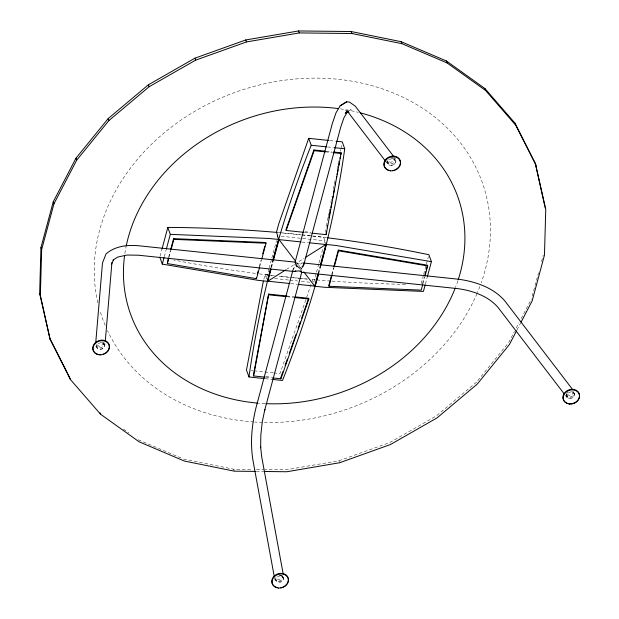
<?xml version="1.0" encoding="UTF-8"?>
<svg xmlns="http://www.w3.org/2000/svg" width="619" height="619" viewBox="0 0 619 619"><rect width="100%" height="100%" fill="white"/><g stroke="black" fill="none" stroke-linecap="round" stroke-linejoin="round"><path stroke-width="0.46" stroke-dasharray="3.1 2.32" d="M95.899 346.176L96.657 347.77L99.164 349.147L102.081 348.992L104.302 347.352L105.129 342.949M326.414 226.012L328.016 217.501M328.194 216.557L328.906 212.774M329.084 211.83L329.618 208.99M330.863 202.374L331.931 196.703M333.355 189.135L334.956 180.624M337.092 169.273L338.872 159.818M340.473 151.307L340.829 149.419M341.007 148.475L341.719 144.691M292.988 270.054L293.352 268.623L296.168 264.715M160.066 256.258L162.062 248.815M164.306 256.661L166.054 250.153M168.592 257.264L170.341 250.749M169.103 257.047L170.852 250.533M259.253 266.766L261.009 260.235M259.763 266.541L261.512 260.011M263.849 279.308L265.102 274.643L267.934 274.937M268.886 269.087L266.418 278.287L265.102 274.643M269.133 268.166L271.609 258.966M271.857 258.046L276.554 240.567M271.137 267.354L272.886 260.847M271.563 267.346L273.304 260.878M292.857 270.488L293.352 268.623L295.689 267.114M310.993 284.245L306.165 298.9M325.122 231.653L325.625 229.788M313.81 282.303L316.278 273.095M316.526 272.182L318.754 263.895M319.002 262.974L323.203 247.337M324.441 242.733L324.929 240.899M318.174 273.172L320.155 265.775M318.584 273.281L320.58 265.837M331.784 274.356L333.54 267.826M332.039 275.068L334.043 267.601M421.175 283.572L423.427 275.2M423.675 274.271L426.174 264.971M426.421 264.042L428.425 256.599M422.452 283.827L424.201 277.312M422.955 283.603L424.711 277.088M425.415 283.982L427.412 276.538M532.216 296.091L538.484 272.755M541.493 261.551L543.25 255.013M566.517 394.009L566.076 395.665L567.058 397.638L569.325 398.334L571.995 397.499L574.061 395.448L574.734 392.957L574.076 391.649M305.848 299.813L280.012 373.551L274.263 372.948M508.717 342.524L514.521 331.397M516.3 327.977L518.977 322.847M521.206 318.568L531.458 298.892M517.012 329.95L520.579 323.11M301.229 268.925L302.358 267.362M477.736 380.623L508.114 343.266M566.741 393.181L567.778 392.152M476.522 382.116L436.279 415.96L389.746 442.562L338.949 460.768L286.125 469.775L265.102 469.542M286.373 269.489L293.63 264.901M294.435 264.39L304.107 258.278M348.938 110.925L351.112 109.594L348.683 111.072M183.58 459.043L233.564 469.187L252.676 469.403M256.498 469.442L264.143 469.527M256.258 471.407L262.943 471.485M329.795 140.552L335.544 141.147M327.497 146.966L333.246 147.562M326.12 151.253L331.761 151.841M325.432 151.864L332.016 152.553M304.966 231.754L310.676 232.349M304.269 232.365L310.931 233.061M277.42 232.419L300.989 234.887M301.933 234.98L323.621 237.255L325.54 242.269M281.134 236.226L325.014 240.814M301.956 242.029L308.657 242.725M268.878 275.037L273.59 275.532M279.246 276.12L289.622 277.211M290.566 277.304L299.047 278.194M299.991 278.295L307.535 279.084M274.666 278.558L288.972 280.051M289.924 280.152L297.561 280.949M301.376 281.351L309.957 282.249M290.791 283.603L297.484 284.307M286.729 296.014L294.334 296.811M286.984 296.725L293.638 297.422M251.26 370.541L253.179 370.742M254.138 370.843L273.304 372.855M265.605 376.514L271.246 377.103M265.861 377.226L271.501 377.814M265.249 378.666L271.965 379.37M279.084 575.005L281.885 575.299L283.695 576.746L283.819 578.796L282.218 580.668L279.494 581.643L276.685 581.349L274.882 579.902L274.751 577.844M138.347 439.776L182.69 458.664M296.509 262.874L297.909 263.617L302.443 262.889L298.977 265.009L300.687 269.404M123.421 429.099L128.914 433.029M393.56 156.994L395.526 158.859L395.897 161.59L394.535 164.136L391.959 165.528L389.158 165.242L386.032 161.845M296.849 262.866L303.186 271.114M565.302 395.34L567.058 397.638M103.83 342.477L104.967 344.868M573.798 392.539L574.293 393.901A3.799 3.165 -19.8 0 1 569.851 398.404A3.799 3.165 -19.8 0 1 568.01 393.243A3.799 3.165 -19.8 0 1 574.293 393.901M566.656 395.1L567.143 396.462M394.752 159.346L395.247 160.708A3.799 3.165 -19.8 0 1 390.806 165.203A3.799 3.165 -19.8 0 1 388.964 160.05A3.799 3.165 -19.8 0 1 395.247 160.708M387.61 161.907L388.098 163.269M312.247 279.579L313.036 281.761M338.949 460.768L339.661 462.741M266.077 277.66L266.603 279.115M282.682 576.544L283.169 577.914A3.799 3.165 -19.8 0 1 278.736 582.409A3.799 3.165 -19.8 0 1 276.894 577.256A3.799 3.165 -19.8 0 1 283.169 577.914M275.532 579.105L276.028 580.475M233.564 469.187L234.276 471.167M103.636 343.352L104.131 344.713A3.799 3.165 -19.8 0 1 99.69 349.217A3.799 3.165 -19.8 0 1 97.848 344.056A3.799 3.165 -19.8 0 1 104.131 344.713M96.494 345.913L96.982 347.274M386.829 160.646L387.2 163.37M97.91 302.853A201.693 167.997 -19.8 0 1 303.55 78.427A201.693 167.997 -19.8 0 1 481.211 282.837M479.887 286.45A201.693 167.997 -19.8 0 1 477.419 292.609M477.048 293.483A201.693 167.997 -19.8 0 1 263.439 422.437M262.479 422.413A201.693 167.997 -19.8 0 1 254.858 422.05M253.914 421.988A201.693 167.997 -19.8 0 1 107.536 330.662M105.215 325.432A201.693 167.997 -19.8 0 1 99.837 310.243M405.491 284.338A1230.34 1024.778 -19.8 0 1 331.591 281.08M330.639 281.018A1230.34 1024.778 -19.8 0 1 316.324 279.904M315.365 279.819A1230.34 1024.778 -19.8 0 1 311.535 279.494M306.761 279.068A1230.34 1024.778 -19.8 0 1 290.543 277.498M289.591 277.397A1230.34 1024.778 -19.8 0 1 279.123 276.267M274.372 275.726A1230.34 1024.778 -19.8 0 1 268.685 275.06M267.733 274.944A1230.34 1024.778 -19.8 0 1 257.326 273.644M255.438 273.397A1230.34 1024.778 -19.8 0 1 173.846 260.042M280.067 232.69A1230.34 1024.778 -19.8 0 1 301.051 234.725M302.002 234.825A1230.34 1024.778 -19.8 0 1 326.685 237.681M320.65 266.302A1230.34 1024.778 -19.8 0 1 318.886 272.77M457.874 280.747A173.815 144.776 -19.8 0 1 455.569 287.201M264.978 403.603A173.815 144.776 -19.8 0 1 258.34 403.162M124.868 253.558A173.815 144.776 -19.8 0 1 126.005 246.989M340.473 108.882A173.815 144.776 -19.8 0 1 358.362 112.356M270.851 267.748A1230.34 1024.778 -19.8 0 1 272.809 260.351M279.478 575.028A2.584 2.151 -19.8 0 1 281.351 577.473A2.584 2.151 -19.8 0 1 278.302 579.407A2.584 2.151 -19.8 0 1 276.422 576.954M281.668 575.229A3.799 3.165 -19.8 0 1 280.175 580.808A3.799 3.165 -19.8 0 1 275.486 577.45M572.784 391.223A3.799 3.165 -19.8 0 1 571.291 396.794A3.799 3.165 -19.8 0 1 566.602 393.444M571.747 391.44A2.584 2.151 -19.8 0 1 570.726 395.232A2.584 2.151 -19.8 0 1 567.538 392.949M102.63 342.036A3.799 3.165 -19.8 0 1 101.129 347.607A3.799 3.165 -19.8 0 1 96.44 344.249M101.586 342.253A2.584 2.151 -19.8 0 1 100.572 346.044A2.584 2.151 -19.8 0 1 97.376 343.762M393.746 158.023A3.799 3.165 -19.8 0 1 392.245 163.602A3.799 3.165 -19.8 0 1 387.556 160.244M391.548 157.822A2.584 2.151 -19.8 0 1 393.429 160.267A2.584 2.151 -19.8 0 1 390.372 162.201A2.584 2.151 -19.8 0 1 388.492 159.748"/><path stroke-width="0.93" d="M255.299 471.399L234.276 471.167L184.292 461.023L139.058 441.757L100.557 414.212L70.465 379.586L50.108 339.405L39.655 293.445L40.955 247.577L53.242 201.833L75.982 158.201L108.178 118.6L148.421 84.764L194.962 58.163L245.751 39.956L298.582 30.95L351.135 31.53L401.12 41.682L446.353 60.948L484.863 88.486L514.946 123.111L535.311 163.292L545.765 209.253L544.465 255.121L532.17 300.873L521.028 322.251M50.108 339.405L40.367 295.425L41.666 249.55L53.954 203.806L76.694 160.182L108.89 120.581L149.133 86.737L195.674 60.136L246.463 41.937L299.294 32.923L351.847 33.511L401.832 43.655L447.065 62.921L485.567 90.467L515.658 125.084L536.023 165.265M95.759 342.508L102.483 262.936L106.035 253.929C115.095 246.006 127.344 244.714 138.927 245.782L295.108 262.123L332.333 123.537L335.985 112.836L340.125 105.826L346.717 101.802L349.518 102.096L355.329 106.22L393.777 156.576M105.292 341.038L111.931 262.417M286.729 296.014L268.654 294.118L253.38 375.238L253.635 375.95L264.924 377.126M253.635 375.95L268.654 294.118M326.252 232.055L326.151 234.647L311.883 233.154M327.134 227.335L327.49 225.448M328.913 217.903L329.269 216.016M329.625 214.135L330.507 209.415M330.863 207.527L331.753 202.815M332.643 198.095L332.999 196.208M333.355 194.327L334.237 189.607M335.127 184.895L335.483 183.007M336.372 178.287L336.728 176.407M337.084 174.519L337.966 169.799M338.856 165.087L339.212 163.199M340.102 158.479L340.458 156.599M340.806 154.711L341.162 152.823L333.641 152.034M326.151 234.647L341.162 152.823M295.108 262.123L296.834 266.781M304.037 263.663L302.358 267.362M162.062 248.815L167.811 227.421A1230.34 1024.778 -19.8 0 1 277.196 232.434M270.635 269.219L267.393 281.305L257.922 280.314L162.302 264.104L164.058 257.597M166.302 249.225L170.302 234.338L167.811 227.421M168.345 258.2L167.347 263.562L256.498 278.674L259.508 267.478M170.596 249.821L173.591 238.648L265.768 242.509L266.023 243.221L261.767 259.082M167.347 263.562L168.848 257.976M171.099 249.604L173.854 239.36L173.591 238.648M257.249 274.232L257.999 271.432M262.766 253.705L264.77 246.246M263.354 281.173L246.47 370.046L248.962 376.963L264.298 378.565M273.134 259.918L278.627 239.468L277.32 235.824M289.831 283.502L267.841 281.204L271.068 269.188M273.552 259.949L279.007 239.623L301.004 241.928M292.857 270.488L256.127 407.217C251.84 424.294 250.153 442.198 252.838 459.677L274.356 577.055M298.443 284.4L314.7 286.102L317.926 274.093M320.402 264.855L325.865 244.528L309.608 242.826M318.336 274.209L315.086 286.295L324.557 287.286L423.419 291.425L425.168 284.91M320.835 264.909L326.329 244.459L325.803 242.996M331.536 275.285L328.774 285.552L329.029 286.264L421.206 290.118L422.707 284.539M333.788 266.89L338.299 250.099L427.45 265.211L427.706 265.922L424.959 276.159M329.029 286.264L332.039 275.068M334.299 266.673L338.554 250.811L338.299 250.099M424.951 274.519L425.702 271.726M426.205 269.861L427.203 266.139M427.412 276.538L431.412 261.651L428.921 254.742A1230.34 1024.778 -19.8 0 0 327.629 237.804M328.836 140.451L308.711 138.339L278.728 223.916L276.476 232.318L277.784 235.963M325.176 151.152L313.895 149.968L285.939 229.757L286.195 230.469L303.318 232.264M286.195 230.469L314.15 150.68L313.895 149.968M282.875 371.74L280.655 378.093L280.91 378.797L272.445 377.915M285.096 365.396L287.324 359.051M289.228 353.611L295.897 334.57M298.118 328.225L300.347 321.872M301.615 318.251L308.285 299.209M280.91 378.797L308.858 299.016L308.602 298.304L295.286 296.911M111.644 264.034L113.563 259.686M516.563 330.809L509.429 344.497L477.234 384.097L436.991 417.933L390.457 444.535L339.661 462.741L286.837 471.748L263.903 471.492M301.933 266.804L303.488 265.791L340.713 127.205L343.885 117.904L347.491 111.807L345.232 113.184L347.305 111.915M113.006 260.081L117.649 257.086L126.91 255.051L138.223 255.198L294.404 271.532L298.931 270.805L301.732 272.306L457.913 288.64C472.599 290.737 487.787 295.789 497.862 307.217L564.126 393.808M267.841 281.204L285.568 269.992M305.716 257.264L325.865 244.528M346.717 101.802L340.125 105.826M294.404 271.532L295.789 270.681M170.302 234.338L269.164 238.477L278.627 239.468M173.854 239.36L266.023 243.221M336.504 141.248L342.253 141.852L344.744 148.769A1230.34 1024.778 -19.8 0 1 320.897 265.381M308.711 138.339L311.202 145.256L326.538 146.865M334.206 147.662L344.744 148.769M390.759 156.7L392.632 156.893M314.15 150.68L325.432 151.864M332.96 152.653L341.425 153.535M326.329 244.459L335.792 245.449L431.412 261.651M303.403 262.99L458.609 279.231C475.493 281.637 492.964 287.44 504.547 300.571L572.575 389.459M268.909 294.83L286.032 296.625M294.59 297.522L308.858 299.016M272.917 379.47L282.504 380.468A1230.34 1024.778 -19.8 0 0 318.623 273.691M338.554 250.811L427.706 265.922M345.882 110.778L348.961 112.596L347.004 110.731L385.451 161.079M296.153 265.025L299.596 268.321M279.007 239.623L295.704 261.365M303.759 271.857L314.7 286.102M49.396 337.432L67.154 372.483M68.02 374.193L70.465 379.586M300.664 269.706L301.732 272.306L264.506 410.884L264.847 409.523L262.27 421.849L260.816 435.118L260.645 447.854L260.599 446.539L261.651 456.52L283.169 573.906M514.946 123.111L515.658 125.084M545.053 207.28L545.525 208.595M484.863 88.486L485.567 90.467M446.353 60.948L447.065 62.921M401.12 41.682L401.832 43.655M351.135 31.53L351.847 33.511M298.582 30.95L299.294 32.923M245.751 39.956L246.463 41.937M194.962 58.163L195.674 60.136M256.243 277.962L256.498 278.674M148.421 84.764L149.133 86.737M159.818 257.187L162.302 264.104M108.178 118.6L108.89 120.581M75.982 158.201L76.694 160.182M53.242 201.833L53.954 203.806M40.955 247.577L41.666 249.55M100.085 412.888L100.557 414.212M39.655 293.445L40.367 295.425M535.311 163.292L544.844 206.344M360.204 112.828A173.815 144.776 -19.8 0 1 458.184 279.819M455.213 288.114A173.815 144.776 -19.8 0 1 265.93 403.65M257.396 403.085A173.815 144.776 -19.8 0 1 124.589 255.485M126.199 246.053A173.815 144.776 -19.8 0 1 338.562 108.619M248.962 376.963A1230.34 1024.778 -19.8 0 1 270.611 268.669M272.809 260.351A1230.34 1024.778 -19.8 0 1 311.202 145.256M277.335 587.663A8.519 7.095 -19.8 0 1 273.273 577.078A8.519 7.095 -19.8 0 1 286.636 575.407A8.519 7.095 -19.8 0 1 283.293 586.92M282.481 587.245A8.519 7.095 -19.8 0 1 280.771 587.694M569.271 403.781A8.519 7.095 -19.8 0 1 564.946 392.415A8.519 7.095 -19.8 0 1 579.044 393.235A8.519 7.095 -19.8 0 1 570.114 403.828M100.835 354.61A8.519 7.095 -19.8 0 1 93.5 345.031A8.519 7.095 -19.8 0 1 107.404 342.028A8.519 7.095 -19.8 0 1 103.443 354.053M389.405 170.457A8.519 7.095 -19.8 0 1 385.351 159.872A8.519 7.095 -19.8 0 1 398.713 158.201A8.519 7.095 -19.8 0 1 395.363 169.714M394.558 170.039A8.519 7.095 -19.8 0 1 392.848 170.488M278.349 588.05A8.333 6.941 -19.8 0 0 288.09 578.169A8.333 6.941 -19.8 0 0 274.294 576.73A8.333 6.941 -19.8 0 0 278.349 588.05M569.465 404.045A8.333 6.941 -19.8 0 0 579.206 394.164A8.333 6.941 -19.8 0 0 565.41 392.717A8.333 6.941 -19.8 0 0 569.465 404.045M99.303 354.849A8.333 6.941 -19.8 0 0 109.045 344.976A8.333 6.941 -19.8 0 0 95.256 343.53A8.333 6.941 -19.8 0 0 99.303 354.849M390.419 170.844A8.333 6.941 -19.8 0 0 400.168 160.963A8.333 6.941 -19.8 0 0 386.372 159.524A8.333 6.941 -19.8 0 0 390.419 170.844"/></g></svg>
